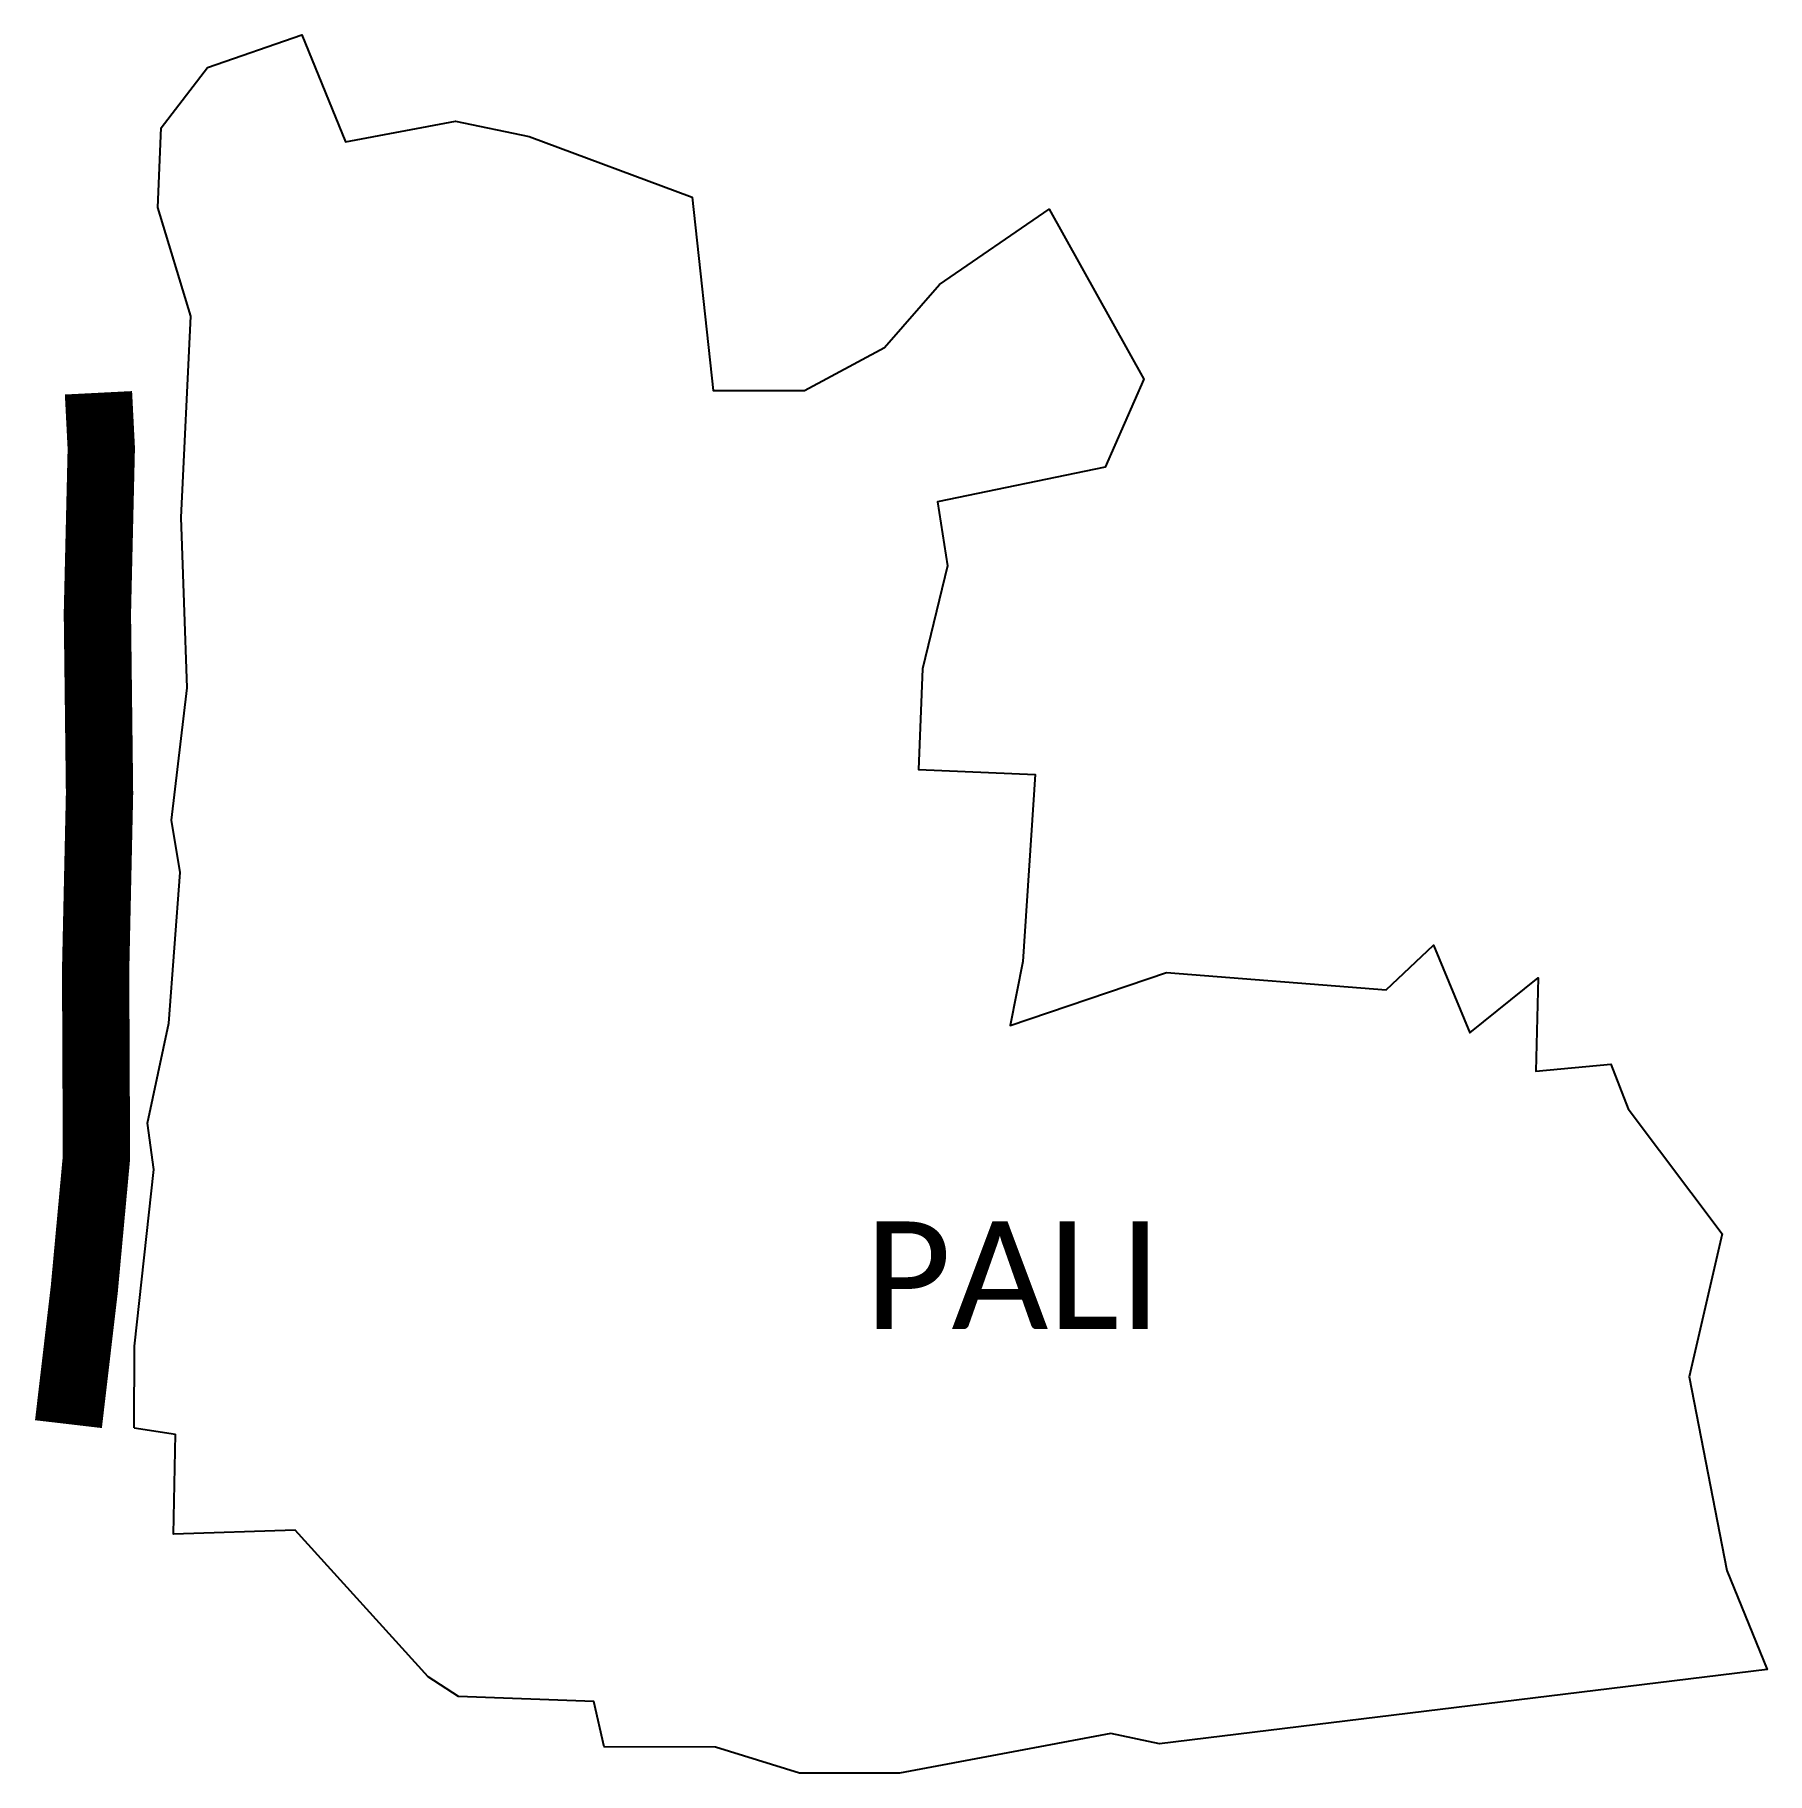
# Model space of a CAD drawing. Header units: metres. Extents: x 267136 to 268423, y 2134131 to 2135423.
import ezdxf

# ---------------------------------------------------------------- set-up
doc = ezdxf.new("R2010")
doc.units = ezdxf.units.M
for name, color, linetype in [('NATURALLY PROTECTED', 3, 'Continuous'), ('village', 3, 'Continuous'), ('VILLAGE NAME', 250, 'Continuous')]:
    doc.layers.add(name, color=color, linetype=linetype)

msp = doc.modelspace()

# ---------------------------------------------------------------- linework, layer by layer
at = {"color": 3}
for points in [[(267263.9, 2135398.4), (267333.9, 2135422.8), (267366.4, 2135343.1), (267448.2, 2135358.5), (267503, 2135347.2), (267624.1, 2135302), (267639.5, 2135158.3), (267707.5, 2135158.5), (267766.8, 2135190.4), (267807.8, 2135237.3), (267889.1, 2135293.2), (267959.5, 2135166.8), (267930.8, 2135101.5), (267806.2, 2135075.7), (267813.7, 2135028.1), (267795.1, 2134951.6), (267792.1, 2134876.8), (267878.9, 2134873), (267869.6, 2134734.1), (267860.2, 2134686.5), (267976.5, 2134725.8), (268139.6, 2134713), (268174.7, 2134746.3), (268201.8, 2134681.2), (268252.6, 2134721.9), (268250.7, 2134652.7), (268306.4, 2134657.7), (268319.3, 2134624.7), (268389.2, 2134531.7), (268364.8, 2134425.4), (268392.6, 2134281.5), (268422.7, 2134207.9), (267971.3, 2134152.7), (267935, 2134160.3), (267778, 2134130.9), (267703.7, 2134131), (267641.3, 2134150.3), (267558.5, 2134150.4), (267550.9, 2134184.2), (267450.3, 2134187.9), (267427.9, 2134202.5), (267329.1, 2134311.4), (267238.7, 2134308.6), (267240.2, 2134382.8)], [(267209.5, 2134387.6), (267209.7, 2134448.3), (267224.1, 2134579.6), (267219.4, 2134614), (267235.2, 2134688.3), (267243.7, 2134800.3), (267237.1, 2134839.2), (267248.7, 2134937.5), (267246.5, 2135000.8), (267244.4, 2135064.1), (267251.6, 2135213.6), (267227.1, 2135294.4), (267229.6, 2135353.6), (267263.9, 2135398.4)]]:
    msp.add_lwpolyline(points, dxfattribs=at)
at = {"layer": 'NATURALLY PROTECTED', "color": 116, "true_color": 0x136734, "const_width": 50, "flags": 128}
msp.add_lwpolyline([(267182.9, 2135156.7), (267185, 2135115.4), (267182.1, 2134992.7), (267183.7, 2134859.1), (267180.8, 2134727.7), (267181.4, 2134588.4), (267172.4, 2134490.9), (267160.6, 2134390.3)], dxfattribs=at)
at = {"layer": 'village'}
msp.add_lwpolyline([(267209.5, 2134387.6), (267240.2, 2134382.8)], dxfattribs=at)

# ---------------------------------------------------------------- texts
at = {"layer": 'VILLAGE NAME', "insert": (267752.1, 2134540.9), "char_height": 80, "attachment_point": 1}
msp.add_mtext_dynamic_manual_height_columns('{\\fCalibri|b0|i0|c0|p34;PALI }', width=635.206, gutter_width=643.2, heights=[0], dxfattribs=at)

doc.saveas('drawing.dxf')
